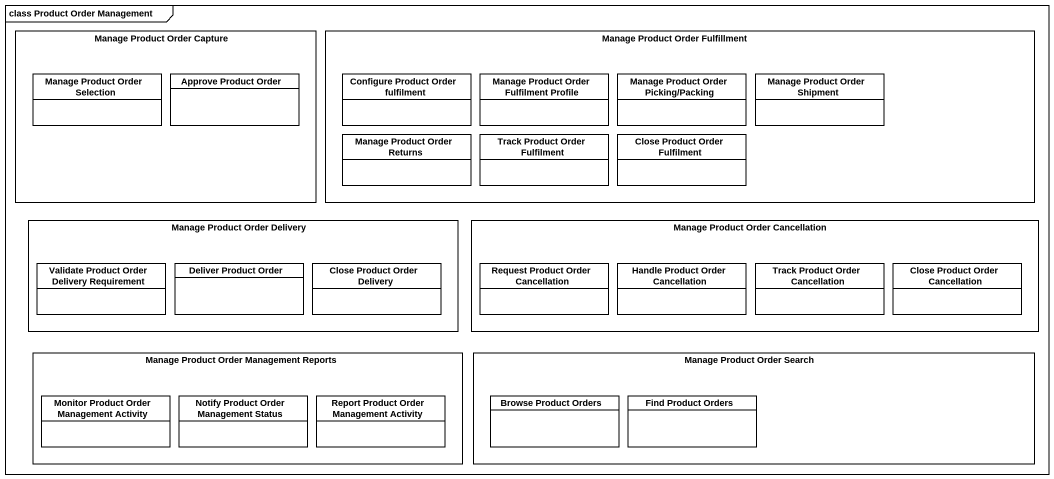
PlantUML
@startuml
mainframe class Product Order Management
hide circle
hide empty members
rectangle "Manage Product Order Capture" as Manage_Product_Order_Capture {
  class "Manage Product Order Selection" as Manage_Product_Order_2 #FFFFFF
  class "Approve Product Order" as Approve_Product_Order #FFFFFF
}
rectangle "Manage Product Order Fulfillment" as Manage_Product_Order {
  class "Configure Product Order fulfilment" as Configure_Product_Order #FFFFFF
  class "Manage Product Order Fulfilment Profile" as Manage_Product_Order_3 #FFFFFF
  class "Manage Product Order Picking/Packing" as Manage_Product_Order_4 #FFFFFF
  class "Manage Product Order Shipment" as Manage_Product_Order_5 #FFFFFF
  class "Manage Product Order Returns" as Manage_Product_Order_Returns #FFFFFF
  class "Track Product Order Fulfilment" as Track_Product_Order #FFFFFF
  class "Close Product Order Fulfilment" as Close_Product_Order #FFFFFF
}
rectangle "Manage Product Order Delivery" as Manage_Product_Order_6 {
  class "Validate Product Order Delivery Requirement" as Validate_Product_Order #FFFFFF
  class "Deliver Product Order" as Deliver_Product_Order #FFFFFF
  class "Close Product Order Delivery" as Close_Product_Order_Delivery #FFFFFF
}
rectangle "Manage Product Order Cancellation" as Manage_Product_Order_7 {
  class "Request Product Order Cancellation" as Request_Product_Order #FFFFFF
  class "Handle Product Order Cancellation" as Handle_Product_Order #FFFFFF
  class "Track Product Order Cancellation" as Track_Product_Order_2 #FFFFFF
  class "Close Product Order Cancellation" as Close_Product_Order_2 #FFFFFF
}
rectangle "Manage Product Order Management Reports" as Manage_Product_Order_8 {
  class "Monitor Product Order Management Activity" as Monitor_Product_Order #FFFFFF
  class "Notify Product Order Management Status" as Notify_Product_Order #FFFFFF
  class "Report Product Order Management Activity" as Report_Product_Order #FFFFFF
}
rectangle "Manage Product Order Search" as Manage_Product_Order_Search {
  class "Browse Product Orders" as Browse_Product_Orders #FFFFFF
  class "Find Product Orders" as Find_Product_Orders #FFFFFF
}
@enduml
